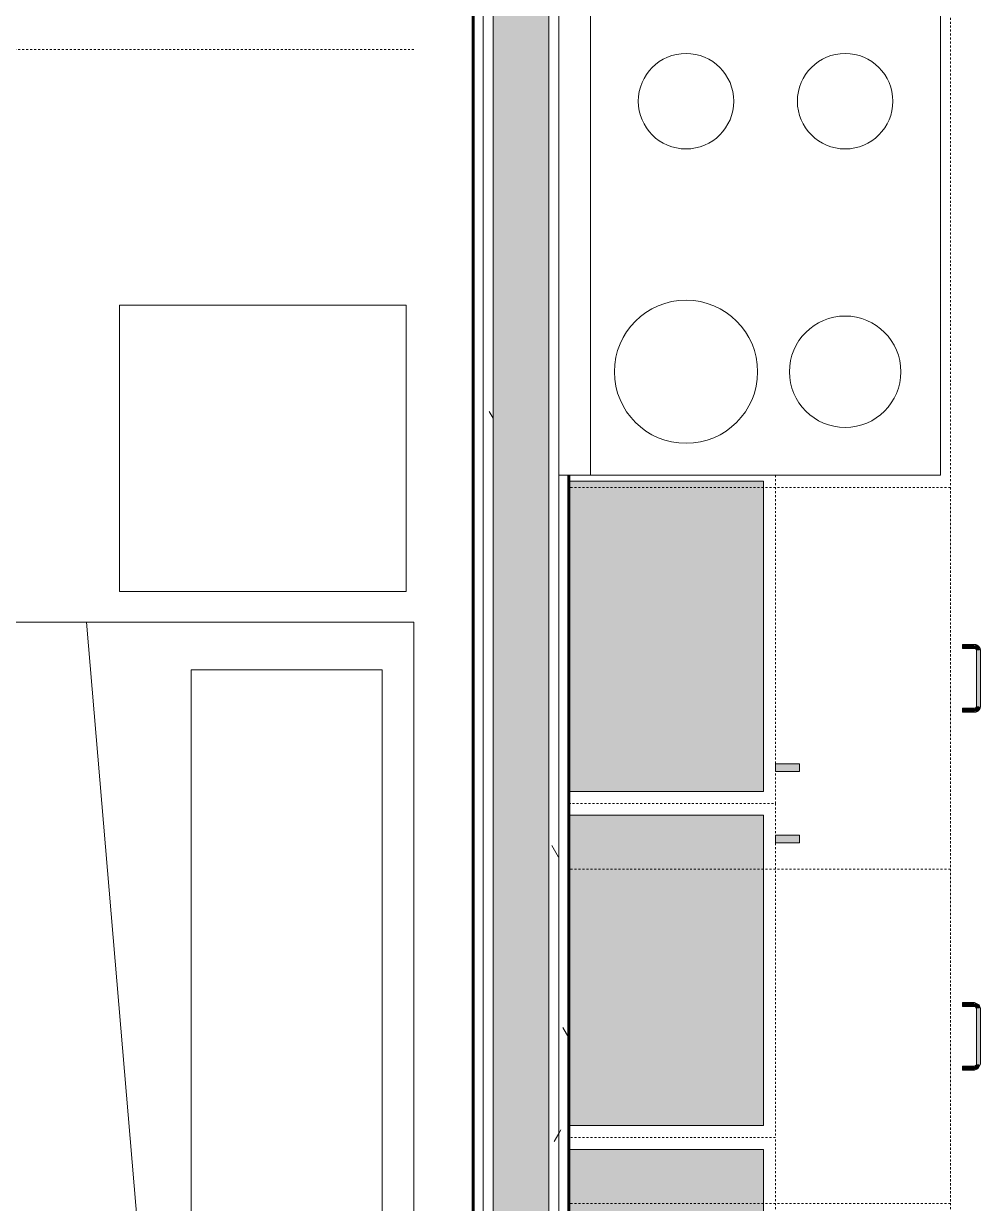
# Model space of a CAD drawing. Header units: inches. Extents: x -4169 to -1846, y 9706 to 12377.
# Drawn here: x -3370 to -3309.8, y 10063.5 to 10137.6 of the extents above; entities that cross this region are included whole.
import ezdxf

# ---------------------------------------------------------------- set-up
doc = ezdxf.new("R2010")
doc.units = ezdxf.units.IN
doc.header["$MEASUREMENT"] = 0
doc.linetypes.add('Dash', pattern=[0.25, 0.125, -0.125])
for name, color, linetype, lineweight in [('0-1', 7, 'Continuous', 5), ('0-2', 7, 'Continuous', 18), ('A-WALL', 113, 'Continuous', 18), ('A-WALL-PATT-4', 111, 'Continuous', 9), ('I-FURN-1', 250, 'Continuous', 9), ('I-FURN-HDLN-1', 250, 'Dash', 9), ('I-WALL-3', 2, 'Continuous', 60), ('Q-CASE', 31, 'Continuous', 9), ('Q-CASE-1', 9, 'Continuous', 9), ('Q-CASE-3', 250, 'Continuous', 9), ('Q-CASE-4', 250, 'Dash', 9), ('Q-CASE-HDLN-1', 250, 'Dash', 9), ('Q-CASE-HDLN-2', 31, 'Continuous', 9), ('Q-SPCQ-1', 250, 'Continuous', 9)]:
    doc.layers.add(name, color=color, linetype=linetype, lineweight=lineweight)
pattern_1 = [(0, (0, 0), (20.48, 5.12), [0.845, -14.515, 0.845, -14.515, -81.92]), (0, (0, 0), (20.48, 5.12), [-30.72, 0.845, -29.875, 0.845, -14.515, -35.84]), (0, (0, 0), (20.48, 5.12), [-76.8, 0.845, -9.395, 0.845, -24.755]), (120, (7.68, 2.56), (-14.67405, 15.1762003), [0.845, -14.515, 0.845, -14.515, -81.92]), (120, (7.68, 2.56), (-14.67405, 15.1762003), [-30.72, 0.845, -29.875, 0.845, -14.515, -35.84]), (120, (7.68, 2.56), (-14.67405, 15.1762003), [-76.8, 0.845, -9.395, 0.845, -24.755]), (240, (10.24, 12.8), (-5.80595, -20.2962003), [0.845, -14.515, 0.845, -14.515, -81.92]), (240, (10.24, 12.8), (-5.80595, -20.2962003), [-30.72, 0.845, -29.875, 0.845, -14.515, -35.84]), (240, (10.24, 12.8), (-5.80595, -20.2962003), [-76.8, 0.845, -9.395, 0.845, -24.755])]

# ---------------------------------------------------------------- blocks, each defined once
blk = doc.blocks.new('Bed-Standard - King 78_ x 80_-1242963-ENLARGED RCP - 2ND FLOOR PLAN')
at = {"layer": 'I-FURN-1'}
for p, q in [((49.689, 38.205), (-28.311, 38.205)), ((-28.311, 38.205), (-28.311, -41.795)), ((49.689, -41.795), (49.689, 38.205)), ((-25.311, 36.205), (-25.311, 24.205)), ((-25.311, 36.205), (46.689, 36.205)), ((46.689, 36.205), (46.689, 24.205)), ((49.689, 24.205), (-28.311, 17.625)), ((-25.311, 24.205), (46.689, 24.205)), ((-28.311, -41.795), (49.689, -41.795))]:
    blk.add_line(p, q, dxfattribs=at)
at = {"layer": 'I-FURN-HDLN-1'}
for p, q in [((-64.311, 38.205), (-64.311, -77.795)), ((73.689, -77.795), (73.689, 38.205)), ((-64.311, -77.795), (73.689, -77.795))]:
    blk.add_line(p, q, dxfattribs=at)
blk = doc.blocks.new('Table-Night Stand - 18_ x 18_ x 24_-1352623-ENLARGED RCP - 2ND FLOOR PLAN')
at = {"layer": 'I-FURN-1'}
for p, q in [((18.147, 18), (0.147, 18)), ((0.147, 18), (0.147, 0)), ((18.147, 0), (18.147, 18)), ((0.147, 0), (18.147, 0))]:
    blk.add_line(p, q, dxfattribs=at)
blk = doc.blocks.new('Range - 24_ x 30_-2320547-ENLARGED RCP - 2ND FLOOR PLAN')
at = {"layer": 'Q-SPCQ-1'}
for p, q in [((30, 24), (0, 24)), ((0, 24), (0, 0)), ((30, 0), (30, 24)), ((0, 22), (30, 22)), ((0, 0), (30, 0))]:
    blk.add_line(p, q, dxfattribs=at)
for centre, radius, start, end in [((6.5, 16), 4.5, 360, 180), ((23.5, 16), 3, 360, 180), ((6.5, 16), 4.5, 180, 360), ((23.5, 16), 3, 180, 0), ((6.5, 6), 3.5, 360, 180), ((23.5, 6), 3, 360, 180), ((6.5, 6), 3.5, 180, 0), ((23.5, 6), 3, 180, 360)]:
    blk.add_arc(centre, radius, start, end, dxfattribs=at)
blk = doc.blocks.new('OD_CW_Countertop - OD_CW_Countertop-2380507-ENLARGED RCP - 2ND FLOOR PLAN')
at = {"layer": 'Q-CASE-HDLN-1'}
for p, q in [((0.738, -24), (0.738, 0)), ((0.738, 0), (130.706, 0))]:
    blk.add_line(p, q, dxfattribs=at)
blk = doc.blocks.new('Drawer_Base_Cabinet_3_drawer_12205 - 24_-2349166-ENLARGED RCP - 2ND FLOOR PLAN')
at = {"layer": 'Q-CASE'}
for points in [[(-1.383, -24.75), (-1.371, -25.5), (-1.142, -25.5), (-1.154, -24.75), (-1.371, -24.75)], [(2.617, -25.5), (2.858, -25.5), (2.846, -24.75), (2.617, -24.75)], [(-1.351, -25.5), (-1.31, -25.687), (-1.277, -25.765), (-1.125, -25.828), (-1.012, -25.812), (-1.032, -25.642), (-1.2, -25.5), (-1.325, -25.5)], [(-1.154, -25.5), (-1.062, -25.611), (-1.025, -25.629), (-1.142, -25.512)], [(-1.012, -25.625), (-1.012, -25.875), (2.488, -25.858), (2.488, -25.625), (2.229, -25.625)], [(2.488, -25.75), (2.488, -25.838), (2.641, -25.811), (2.76, -25.747), (2.816, -25.613), (2.8, -25.5), (2.649, -25.5), (2.488, -25.687), (2.488, -25.718)], [(2.488, -25.642), (2.599, -25.55), (2.617, -25.512), (2.5, -25.629)]]:
    blk.add_hatch(color=256, dxfattribs=at).paths.add_polyline_path(points, flags=0)
at = {"layer": 'Q-CASE-HDLN-1'}
for p, q in [((12.738, 0), (-11.262, 0)), ((-11.262, -24), (-11.262, 0)), ((12.738, -24), (12.738, 0)), ((12.738, -24), (-11.262, -24))]:
    blk.add_line(p, q, dxfattribs=at)
at = {"layer": 'Q-CASE-HDLN-2'}
for p, q in [((-1.387, -25.5), (-1.387, -24.75)), ((-1.387, -24.75), (-1.383, -24.75)), ((-1.137, -24.75), (-1.387, -24.75)), ((-1.387, -25.5), (-1.387, -24.75)), ((-1.387, -24.75), (-1.383, -24.75)), ((-1.383, -24.75), (-1.387, -24.75)), ((-1.387, -25.5), (-1.387, -24.75)), ((-1.387, -24.75), (-1.383, -24.75)), ((-1.383, -24.75), (-1.387, -24.75)), ((-1.142, -24.75), (-1.137, -24.75)), ((-1.142, -24.75), (-1.137, -24.75)), ((-1.137, -24.75), (-1.142, -24.75)), ((-1.142, -24.75), (-1.137, -24.75)), ((-1.137, -24.75), (-1.142, -24.75)), ((-1.137, -24.75), (-1.137, -25.5)), ((-1.137, -24.75), (-1.137, -25.5)), ((-1.137, -24.75), (-1.137, -25.5)), ((2.613, -25.5), (2.613, -24.75)), ((2.863, -24.75), (2.613, -24.75)), ((2.613, -24.75), (2.617, -24.75)), ((2.613, -25.5), (2.613, -24.75)), ((2.617, -24.75), (2.613, -24.75)), ((2.613, -24.75), (2.617, -24.75)), ((2.613, -25.5), (2.613, -24.75)), ((2.617, -24.75), (2.613, -24.75)), ((2.613, -24.75), (2.617, -24.75)), ((2.858, -24.75), (2.863, -24.75)), ((2.863, -24.75), (2.858, -24.75)), ((2.858, -24.75), (2.863, -24.75)), ((2.863, -24.75), (2.858, -24.75)), ((2.858, -24.75), (2.863, -24.75)), ((2.863, -24.75), (2.863, -25.5)), ((2.863, -24.75), (2.863, -25.5)), ((2.863, -24.75), (2.863, -25.5)), ((-1.012, -25.625), (2.488, -25.625)), ((2.488, -25.875), (-1.012, -25.875))]:
    blk.add_line(p, q, dxfattribs=at)
at = {"layer": 'Q-CASE-HDLN-2', "flags": 128}
for points in [[(-1.012, -25.875), (-1.027, -25.875), (-1.042, -25.874), (-1.057, -25.872), (-1.072, -25.87), (-1.087, -25.868), (-1.101, -25.864), (-1.116, -25.86), (-1.13, -25.856), (-1.144, -25.851), (-1.158, -25.845), (-1.172, -25.839), (-1.185, -25.833), (-1.199, -25.825), (-1.211, -25.818), (-1.224, -25.81), (-1.236, -25.801), (-1.248, -25.792), (-1.26, -25.782), (-1.271, -25.772), (-1.281, -25.761), (-1.292, -25.75), (-1.301, -25.739), (-1.311, -25.727), (-1.319, -25.715), (-1.328, -25.703), (-1.336, -25.69), (-1.343, -25.677), (-1.35, -25.663), (-1.356, -25.65), (-1.362, -25.636), (-1.367, -25.622), (-1.372, -25.608), (-1.376, -25.593), (-1.379, -25.578), (-1.382, -25.564), (-1.384, -25.549), (-1.386, -25.534), (-1.387, -25.519), (-1.387, -25.504), (-1.387, -25.5)], [(-1.292, -25.75), (-1.301, -25.739), (-1.311, -25.727), (-1.319, -25.715), (-1.328, -25.703), (-1.336, -25.69), (-1.343, -25.677), (-1.35, -25.663), (-1.356, -25.65), (-1.362, -25.636), (-1.367, -25.622), (-1.372, -25.608), (-1.376, -25.593), (-1.379, -25.578), (-1.382, -25.564), (-1.384, -25.549), (-1.386, -25.534), (-1.387, -25.519), (-1.387, -25.504), (-1.387, -25.5)], [(-1.292, -25.75), (-1.301, -25.739), (-1.311, -25.727), (-1.319, -25.715), (-1.328, -25.703), (-1.336, -25.69), (-1.343, -25.677), (-1.35, -25.663), (-1.356, -25.65), (-1.362, -25.636), (-1.367, -25.622), (-1.372, -25.608), (-1.376, -25.593), (-1.379, -25.578), (-1.382, -25.564), (-1.384, -25.549), (-1.386, -25.534), (-1.387, -25.519), (-1.387, -25.504), (-1.387, -25.5)], [(-1.012, -25.875), (-1.027, -25.875), (-1.042, -25.874), (-1.057, -25.872), (-1.072, -25.87), (-1.087, -25.868), (-1.101, -25.864), (-1.116, -25.86), (-1.13, -25.856), (-1.144, -25.851), (-1.158, -25.845), (-1.172, -25.839), (-1.185, -25.833), (-1.199, -25.825), (-1.211, -25.818), (-1.224, -25.81), (-1.236, -25.801), (-1.248, -25.792), (-1.26, -25.782), (-1.271, -25.772)], [(-1.012, -25.875), (-1.027, -25.875), (-1.042, -25.874), (-1.057, -25.872), (-1.072, -25.87), (-1.087, -25.868), (-1.101, -25.864), (-1.116, -25.86), (-1.13, -25.856), (-1.144, -25.851), (-1.158, -25.845), (-1.172, -25.839), (-1.185, -25.833), (-1.199, -25.825), (-1.211, -25.818), (-1.224, -25.81), (-1.236, -25.801), (-1.248, -25.792), (-1.26, -25.782), (-1.271, -25.772)], [(-1.137, -25.5), (-1.137, -25.505), (-1.137, -25.51), (-1.136, -25.515), (-1.136, -25.52), (-1.135, -25.525), (-1.134, -25.53), (-1.132, -25.535), (-1.131, -25.539), (-1.129, -25.544), (-1.127, -25.549), (-1.125, -25.553), (-1.123, -25.558), (-1.121, -25.562), (-1.118, -25.566), (-1.115, -25.571), (-1.113, -25.575), (-1.109, -25.579), (-1.106, -25.582), (-1.103, -25.586), (-1.099, -25.59), (-1.096, -25.593), (-1.092, -25.596), (-1.088, -25.599), (-1.084, -25.602), (-1.08, -25.605), (-1.076, -25.608), (-1.071, -25.61), (-1.067, -25.613), (-1.062, -25.615), (-1.058, -25.617), (-1.053, -25.618), (-1.048, -25.62), (-1.043, -25.621), (-1.038, -25.622), (-1.034, -25.623), (-1.029, -25.624), (-1.024, -25.624), (-1.019, -25.625), (-1.014, -25.625), (-1.012, -25.625)], [(-1.137, -25.5), (-1.137, -25.505), (-1.137, -25.51)], [(-1.137, -25.5), (-1.137, -25.505), (-1.137, -25.51)], [(-1.024, -25.624), (-1.019, -25.625), (-1.014, -25.625)], [(-1.024, -25.624), (-1.019, -25.625), (-1.014, -25.625)], [(2.863, -25.5), (2.862, -25.515), (2.862, -25.53), (2.86, -25.545), (2.858, -25.56), (2.855, -25.575), (2.852, -25.589), (2.848, -25.604), (2.844, -25.618), (2.839, -25.632), (2.833, -25.646), (2.827, -25.66), (2.82, -25.673), (2.813, -25.686), (2.805, -25.699), (2.797, -25.712), (2.788, -25.724), (2.779, -25.736), (2.77, -25.747), (2.76, -25.758), (2.749, -25.769), (2.738, -25.779), (2.727, -25.789), (2.715, -25.798), (2.703, -25.807), (2.69, -25.816), (2.678, -25.823), (2.664, -25.831), (2.651, -25.838), (2.637, -25.844), (2.624, -25.85), (2.61, -25.855), (2.595, -25.859), (2.581, -25.863), (2.566, -25.867), (2.551, -25.87), (2.537, -25.872), (2.522, -25.873), (2.507, -25.875), (2.492, -25.875), (2.488, -25.875)], [(2.488, -25.625), (2.493, -25.625), (2.498, -25.625), (2.503, -25.624), (2.508, -25.623), (2.513, -25.623), (2.517, -25.621), (2.522, -25.62), (2.527, -25.619), (2.532, -25.617), (2.536, -25.615), (2.541, -25.613), (2.545, -25.611), (2.55, -25.608), (2.554, -25.606), (2.558, -25.603), (2.562, -25.6), (2.566, -25.597), (2.57, -25.594), (2.574, -25.591), (2.577, -25.587), (2.581, -25.583), (2.584, -25.58), (2.587, -25.576), (2.59, -25.572), (2.593, -25.568), (2.596, -25.563), (2.598, -25.559), (2.6, -25.554), (2.602, -25.55), (2.604, -25.545), (2.606, -25.541), (2.607, -25.536), (2.609, -25.531), (2.61, -25.526), (2.611, -25.521), (2.612, -25.516), (2.612, -25.511), (2.613, -25.506), (2.613, -25.501), (2.613, -25.5)], [(2.488, -25.625), (2.493, -25.625), (2.498, -25.625)], [(2.488, -25.625), (2.493, -25.625), (2.498, -25.625)], [(2.738, -25.779), (2.727, -25.789), (2.715, -25.798), (2.703, -25.807), (2.69, -25.816), (2.678, -25.823), (2.664, -25.831), (2.651, -25.838), (2.637, -25.844), (2.624, -25.85), (2.61, -25.855), (2.595, -25.859), (2.581, -25.863), (2.566, -25.867), (2.551, -25.87), (2.537, -25.872), (2.522, -25.873), (2.507, -25.875), (2.492, -25.875), (2.488, -25.875)], [(2.738, -25.779), (2.727, -25.789), (2.715, -25.798), (2.703, -25.807), (2.69, -25.816), (2.678, -25.823), (2.664, -25.831), (2.651, -25.838), (2.637, -25.844), (2.624, -25.85), (2.61, -25.855), (2.595, -25.859), (2.581, -25.863), (2.566, -25.867), (2.551, -25.87), (2.537, -25.872), (2.522, -25.873), (2.507, -25.875), (2.492, -25.875), (2.488, -25.875)], [(2.612, -25.511), (2.613, -25.506), (2.613, -25.501), (2.613, -25.5)], [(2.612, -25.511), (2.613, -25.506), (2.613, -25.501), (2.613, -25.5)], [(2.863, -25.5), (2.862, -25.515), (2.862, -25.53), (2.86, -25.545), (2.858, -25.56), (2.855, -25.575), (2.852, -25.589), (2.848, -25.604), (2.844, -25.618), (2.839, -25.632), (2.833, -25.646), (2.827, -25.66), (2.82, -25.673), (2.813, -25.686), (2.805, -25.699), (2.797, -25.712), (2.788, -25.724), (2.779, -25.736), (2.77, -25.747), (2.76, -25.758)], [(2.863, -25.5), (2.862, -25.515), (2.862, -25.53), (2.86, -25.545), (2.858, -25.56), (2.855, -25.575), (2.852, -25.589), (2.848, -25.604), (2.844, -25.618), (2.839, -25.632), (2.833, -25.646), (2.827, -25.66), (2.82, -25.673), (2.813, -25.686), (2.805, -25.699), (2.797, -25.712), (2.788, -25.724), (2.779, -25.736), (2.77, -25.747), (2.76, -25.758)]]:
    blk.add_lwpolyline(points, dxfattribs=at)
blk = doc.blocks.new('Drawer_Base_Cabinet_3_drawer_12205 - 21_-V26-ENLARGED RCP - 2ND FLOOR PLAN')
at = {"layer": 'Q-CASE'}
for points in [[(-1.383, -24.75), (-1.371, -25.5), (-1.142, -25.5), (-1.154, -24.75), (-1.371, -24.75)], [(2.617, -24.75), (2.629, -25.5), (2.858, -25.5), (2.846, -24.75), (2.629, -24.75)], [(-1.351, -25.5), (-1.31, -25.687), (-1.277, -25.765), (-1.125, -25.828), (-1.012, -25.812), (-1.032, -25.642), (-1.2, -25.5), (-1.325, -25.5)], [(-1.154, -25.5), (-1.062, -25.611), (-1.025, -25.629), (-1.142, -25.512)], [(-1.012, -25.625), (-1.012, -25.875), (2.488, -25.858), (2.488, -25.625), (0.441, -25.625)], [(2.488, -25.75), (2.488, -25.838), (2.641, -25.811), (2.76, -25.747), (2.816, -25.613), (2.8, -25.5), (2.649, -25.5), (2.488, -25.687), (2.488, -25.718)], [(2.488, -25.642), (2.599, -25.55), (2.617, -25.512), (2.5, -25.629)]]:
    blk.add_hatch(color=256, dxfattribs=at).paths.add_polyline_path(points, flags=0)
at = {"layer": 'Q-CASE-HDLN-1'}
for p, q in [((11.238, 0), (-9.762, 0)), ((-9.762, -24), (-9.762, 0)), ((11.238, -24), (11.238, 0)), ((11.238, -24), (-9.762, -24))]:
    blk.add_line(p, q, dxfattribs=at)
at = {"layer": 'Q-CASE-HDLN-2'}
for p, q in [((-1.387, -25.5), (-1.387, -24.75)), ((-1.387, -24.75), (-1.383, -24.75)), ((-1.137, -24.75), (-1.387, -24.75)), ((-1.387, -25.5), (-1.387, -24.75)), ((-1.387, -24.75), (-1.383, -24.75)), ((-1.383, -24.75), (-1.387, -24.75)), ((-1.387, -25.5), (-1.387, -24.75)), ((-1.387, -24.75), (-1.383, -24.75)), ((-1.383, -24.75), (-1.387, -24.75)), ((-1.142, -24.75), (-1.137, -24.75)), ((-1.142, -24.75), (-1.137, -24.75)), ((-1.137, -24.75), (-1.142, -24.75)), ((-1.142, -24.75), (-1.137, -24.75)), ((-1.137, -24.75), (-1.142, -24.75)), ((-1.137, -24.75), (-1.137, -25.5)), ((-1.137, -24.75), (-1.137, -25.5)), ((-1.137, -24.75), (-1.137, -25.5)), ((2.613, -25.5), (2.613, -24.75)), ((2.863, -24.75), (2.613, -24.75)), ((2.613, -24.75), (2.617, -24.75)), ((2.613, -25.5), (2.613, -24.75)), ((2.617, -24.75), (2.613, -24.75)), ((2.613, -24.75), (2.617, -24.75)), ((2.613, -25.5), (2.613, -24.75)), ((2.617, -24.75), (2.613, -24.75)), ((2.613, -24.75), (2.617, -24.75)), ((2.858, -24.75), (2.863, -24.75)), ((2.863, -24.75), (2.858, -24.75)), ((2.858, -24.75), (2.863, -24.75)), ((2.863, -24.75), (2.858, -24.75)), ((2.858, -24.75), (2.863, -24.75)), ((2.863, -24.75), (2.863, -25.5)), ((2.863, -24.75), (2.863, -25.5)), ((2.863, -24.75), (2.863, -25.5)), ((-1.313, -25.724), (-1.387, -25.5)), ((-1.313, -25.724), (-1.387, -25.5)), ((-1.137, -25.5), (-1.117, -25.537)), ((-1.137, -25.5), (-1.117, -25.537)), ((-1.012, -25.875), (-1.101, -25.831)), ((-1.012, -25.875), (-1.101, -25.831)), ((-1.012, -25.625), (2.488, -25.625)), ((2.488, -25.875), (-1.012, -25.875)), ((2.488, -25.625), (2.525, -25.605)), ((2.488, -25.625), (2.525, -25.605)), ((2.711, -25.801), (2.488, -25.875)), ((2.711, -25.801), (2.488, -25.875)), ((2.863, -25.5), (2.818, -25.588)), ((2.863, -25.5), (2.818, -25.588))]:
    blk.add_line(p, q, dxfattribs=at)
at = {"layer": 'Q-CASE-HDLN-2', "flags": 128}
for points in [[(-1.012, -25.875), (-1.313, -25.724), (-1.387, -25.5)], [(-1.137, -25.5), (-1.08, -25.605), (-1.012, -25.625)], [(2.863, -25.5), (2.711, -25.801), (2.488, -25.875)], [(2.488, -25.625), (2.593, -25.568), (2.613, -25.5)]]:
    blk.add_lwpolyline(points, dxfattribs=at)
blk = doc.blocks.new('300 Series Wall Hung Cabinet_301 - 21_-2351003-ENLARGED RCP - 2ND FLOOR PLAN')
at = {"layer": 'Q-CASE-1'}
for points in [[(-8.5, 13.188), (-8.012, 13.188), (-8.012, 14.687), (-8.5, 14.687)], [(-9.75, 0.187), (9.75, 0.187), (9.75, 12.438), (-9.75, 12.438), (-9.75, 8.405)]]:
    blk.add_hatch(color=256, dxfattribs=at).paths.add_polyline_path(points, flags=0)
at = {"layer": 'Q-CASE-3'}
for p, q in [((-8.012, 14.687), (-8.5, 14.687)), ((-8.5, 14.687), (-8.5, 13.188)), ((-8.012, 13.188), (-8.012, 14.687)), ((-8.5, 13.188), (-8.012, 13.188)), ((-9.75, 0.187), (-9.75, 12.438)), ((-9.75, 12.438), (9.75, 12.438)), ((9.75, 12.438), (9.75, 0.187))]:
    blk.add_line(p, q, dxfattribs=at)
at = {"layer": 'Q-CASE-4'}
for p, q in [((-10.5, 0.187), (-10.5, 13.188)), ((-10.5, 13.188), (10.5, 13.188)), ((10.5, 13.188), (10.5, 0.187))]:
    blk.add_line(p, q, dxfattribs=at)
blk = doc.blocks.new('300 Series Wall Hung Cabinet_301 - 21_-V40-ENLARGED RCP - 2ND FLOOR PLAN')
at = {"layer": 'Q-CASE-1'}
for points in [[(-9.75, -12.438), (9.75, -12.438), (9.75, -0.188), (-9.75, -0.188)], [(-8.5, -14.687), (-8.012, -14.687), (-8.012, -13.188), (-8.5, -13.188)]]:
    blk.add_hatch(color=256, dxfattribs=at).paths.add_polyline_path(points, flags=0)
at = {"layer": 'Q-CASE-3'}
for p, q in [((-9.75, -12.438), (-9.75, -0.188)), ((9.75, -0.188), (9.75, -12.438)), ((9.75, -12.438), (-9.75, -12.438)), ((-8.012, -13.188), (-8.5, -13.188)), ((-8.5, -13.188), (-8.5, -14.687)), ((-8.012, -14.687), (-8.012, -13.188)), ((-8.5, -14.687), (-8.012, -14.687))]:
    blk.add_line(p, q, dxfattribs=at)
at = {"layer": 'Q-CASE-4'}
for p, q in [((-10.5, -0.188), (-10.5, -13.188)), ((-10.5, -13.188), (10.128, -13.188))]:
    blk.add_line(p, q, dxfattribs=at)
blk = doc.blocks.new('300 Series Wall Hung Cabinet_301 - 21_-2351527-ENLARGED RCP - 2ND FLOOR PLAN')
at = {"layer": 'Q-CASE-1'}
for points in [[(9.75, -0.188), (-9.75, -0.188), (-9.75, -12.438), (9.75, -12.438), (9.75, -8.405)], [(-8.012, -13.188), (-8.5, -13.188), (-8.5, -14.687), (-8.012, -14.687)]]:
    blk.add_hatch(color=256, dxfattribs=at).paths.add_polyline_path(points, flags=0)
at = {"layer": 'Q-CASE-3'}
for p, q in [((-9.75, -12.438), (-9.75, -0.188)), ((9.75, -0.188), (9.75, -12.438)), ((9.75, -12.438), (-9.75, -12.438)), ((-8.012, -13.188), (-8.5, -13.188)), ((-8.5, -13.188), (-8.5, -14.687)), ((-8.012, -14.687), (-8.012, -13.188)), ((-8.5, -14.687), (-8.012, -14.687))]:
    blk.add_line(p, q, dxfattribs=at)
at = {"layer": 'Q-CASE-4'}
for p, q in [((-10.5, -0.188), (-10.5, -13.188)), ((10.5, -13.188), (10.5, -0.188)), ((-10.5, -13.188), (10.5, -13.188))]:
    blk.add_line(p, q, dxfattribs=at)
blk = doc.blocks.new('CTR - 1st Phase - Unit Layouts_rvt-1-ENLARGED RCP - 2ND FLOOR PLAN')
at = {"layer": '0-2'}
for name, p, rotation in [('OD_CW_Countertop - OD_CW_Countertop-2380507-ENLARGED RCP - 2ND FLOOR PLAN', (-3311.724, 10156.458), 269.99999999993), ('Range - 24_ x 30_-2320547-ENLARGED RCP - 2ND FLOOR PLAN', (-3312.349, 10109.221), 89.99999999994496), ('Bed-Standard - King 78_ x 80_-1242963-ENLARGED RCP - 2ND FLOOR PLAN', (-3383.651, 10071.668), 269.9999999999771), ('Table-Night Stand - 18_ x 18_ x 24_-1352623-ENLARGED RCP - 2ND FLOOR PLAN', (-3363.946, 10120.058), 269.9999999999771), ('300 Series Wall Hung Cabinet_301 - 21_-V40-ENLARGED RCP - 2ND FLOOR PLAN', (-3335.911, 10099.092), 89.99999999997351), ('Drawer_Base_Cabinet_3_drawer_12205 - 24_-2349166-ENLARGED RCP - 2ND FLOOR PLAN', (-3335.724, 10095.713), 89.99999999992939), ('300 Series Wall Hung Cabinet_301 - 21_-2351003-ENLARGED RCP - 2ND FLOOR PLAN', (-3335.911, 10078.092), 269.9999999999735), ('Drawer_Base_Cabinet_3_drawer_12205 - 21_-V26-ENLARGED RCP - 2ND FLOOR PLAN', (-3335.724, 10073.213), 89.99999999992939), ('300 Series Wall Hung Cabinet_301 - 21_-2351527-ENLARGED RCP - 2ND FLOOR PLAN', (-3335.911, 10057.092), 89.99999999997351)]:
    blk.add_blockref(name, p, dxfattribs=dict(at, rotation=rotation))

msp = doc.modelspace()

# ---------------------------------------------------------------- hatches: boundary and pattern name
at = {"layer": 'A-WALL-PATT-4'}
h = msp.add_hatch(dxfattribs=at)
h.set_pattern_fill('FP_1', color=256, style=0, pattern_type=2)
h.set_pattern_definition(pattern_1)
h.paths.add_polyline_path([(-3341.099, 9988.439), (-3340.474, 9988.439), (-3340.474, 10374.039), (-3341.099, 10374.039), (-3341.099, 10027.936)], flags=0)
h = msp.add_hatch(dxfattribs=at)
h.set_pattern_fill('FP_4', color=256, style=0, pattern_type=2)
h.set_pattern_definition([(161.57, (0.32, 0.32), (-2.560496185, -0.000537386), [0, -18.214, 2.022, 0]), (18.43, (-0.32, 0.32), (-2.560496185, 0.000537386), [0, -18.214, 2.022, 0]), (108.43, (0.32, 0.32), (1.27922091, -6.400876726), [6.07, -14.166]), (71.57, (-0.32, 0.32), (1.27922091, 6.400876726), [6.07, -14.166])])
h.paths.add_polyline_path([(-3336.974, 9988.439), (-3336.974, 10374.039), (-3340.474, 10374.039), (-3340.474, 9988.439)], flags=0)
h = msp.add_hatch(dxfattribs=at)
h.set_pattern_fill('FP_1', color=256, style=0, pattern_type=2)
h.set_pattern_definition(pattern_1)
h.paths.add_polyline_path([(-3341.724, 9988.439), (-3341.099, 9988.439), (-3341.099, 10373.414), (-3341.724, 10373.414), (-3341.724, 10027.936)], flags=0)
h = msp.add_hatch(dxfattribs=at)
h.set_pattern_fill('FP_1', color=256, style=0, pattern_type=2)
h.set_pattern_definition(pattern_1)
h.paths.add_polyline_path([(-3336.349, 9988.439), (-3336.349, 10180.658), (-3336.974, 10180.658), (-3336.974, 9988.439)], flags=0)
h.paths.add_polyline_path([(-3336.974, 10184.158), (-3336.349, 10184.158), (-3336.349, 10373.414), (-3336.974, 10373.414), (-3336.974, 10188.804)], flags=0)
h = msp.add_hatch(dxfattribs=at)
h.set_pattern_fill('FP_1', color=256, style=0, pattern_type=2)
h.set_pattern_definition(pattern_1)
h.paths.add_polyline_path([(-3335.724, 9988.439), (-3335.724, 10109.221), (-3336.349, 10109.221), (-3336.349, 9988.439)], flags=0)
h.paths.add_polyline_path([(-3335.724, 10139.221), (-3335.724, 10180.658), (-3336.349, 10180.658), (-3336.349, 10139.221)], flags=0)
h.paths.add_polyline_path([(-3336.349, 10184.158), (-3335.724, 10184.158), (-3335.724, 10372.789), (-3336.349, 10372.789), (-3336.349, 10188.804)], flags=0)

# ---------------------------------------------------------------- linework, layer by layer
at = {"layer": 'A-WALL'}
for p, q in [((-3340.474, 9988.439), (-3340.474, 10374.039)), ((-3336.974, 9988.439), (-3336.974, 10374.039)), ((-3341.099, 9988.439), (-3341.099, 10373.414)), ((-3336.349, 9988.439), (-3336.349, 10109.221))]:
    msp.add_line(p, q, dxfattribs=at)
at = {"layer": 'I-WALL-3'}
for p, q in [((-3341.724, 9988.439), (-3341.724, 10305.342)), ((-3335.724, 10109.221), (-3335.724, 9988.439))]:
    msp.add_line(p, q, dxfattribs=at)

# ---------------------------------------------------------------- block references
at = {"layer": '0-1'}
msp.add_blockref('CTR - 1st Phase - Unit Layouts_rvt-1-ENLARGED RCP - 2ND FLOOR PLAN', (0, 0), dxfattribs=at)

doc.saveas('drawing.dxf')
